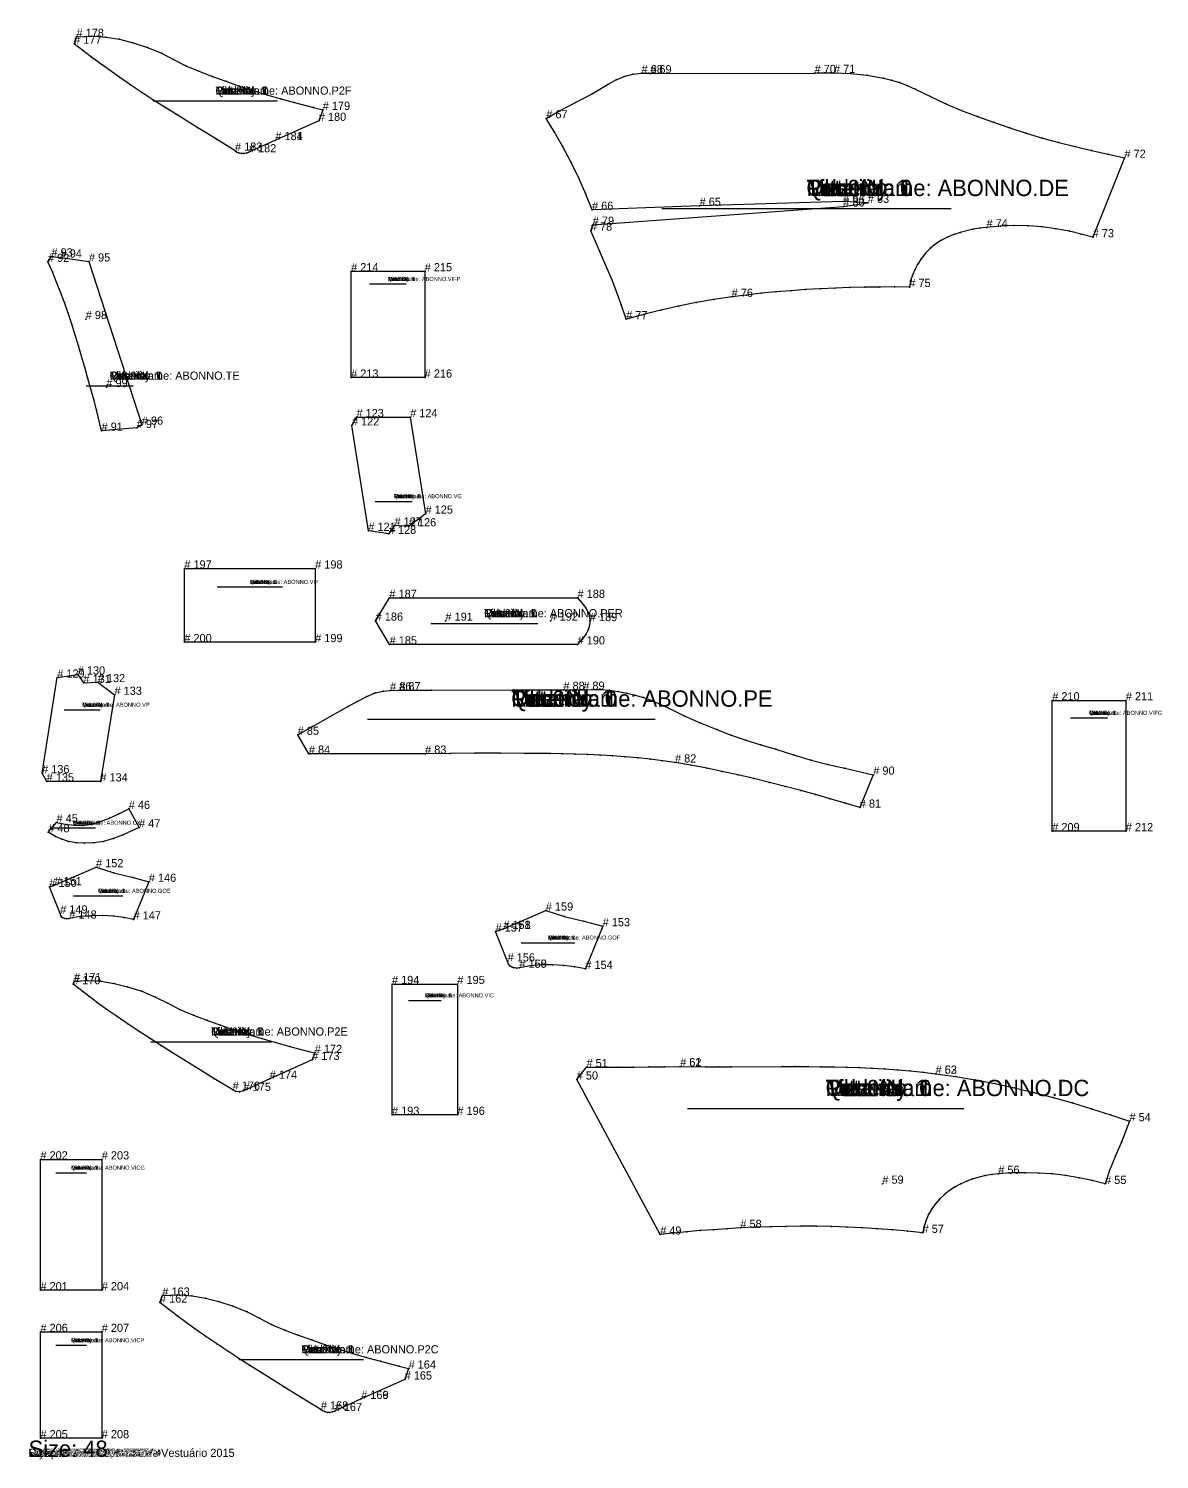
# Model space of a CAD drawing. Header units: metres. Extents: x 0 to 2843, y -3 to 1747.
# Drawn here: x 0 to 1383, y -3 to 1747 of the extents above; entities that cross this region are included whole.
import ezdxf

# ---------------------------------------------------------------- set-up
doc = ezdxf.new("R2010")
doc.units = ezdxf.units.M

# ---------------------------------------------------------------- blocks, each defined once
blk = doc.blocks.new('1')
at = {"layer": '1'}
blk.add_text('Size: 48', height=10, dxfattribs=at).set_placement((0, 0))
blk = doc.blocks.new('2')
at = {"layer": '1'}
blk.add_text('Size: 48', height=20, dxfattribs=at).set_placement((0, 0))
blk = doc.blocks.new('3')
at = {"layer": '1'}
blk.add_text('Size: 48', height=20, dxfattribs=at).set_placement((0, 0))
blk = doc.blocks.new('4')
at = {"layer": '1'}
blk.add_lwpolyline([(34.2, 776), (47.3, 773.5), (56.9, 772.4), (66.4, 772.3), (76.8, 773.8), (86.9, 776.5), (98.8, 781.1), (110.5, 786.5), (122.5, 792.4), (135.1, 769.8), (115.5, 760.7), (103.7, 756.2), (91.5, 752.7), (79.9, 750.9), (68.2, 750.5), (58.4, 751.1), (48.7, 752.8), (40.6, 755.4), (32.9, 758.8), (24.1, 763.9)], close=True, dxfattribs=at)
at = {"layer": '2'}
for p in [(122.5, 792.4), (34.2, 776), (24.1, 763.9), (135.1, 769.8)]:
    blk.add_point(p, dxfattribs=at)
at = {"layer": '3'}
for p in [(47.3, 773.5), (56.9, 772.4), (66.4, 772.3), (76.8, 773.8), (86.9, 776.5), (98.8, 781.1), (110.5, 786.5), (32.9, 758.8), (40.6, 755.4), (48.7, 752.8), (91.5, 752.7), (103.7, 756.2), (115.5, 760.7), (58.4, 751.1), (68.2, 750.5), (79.9, 750.9)]:
    blk.add_point(p, dxfattribs=at)
at = {"layer": '7'}
blk.add_line((26.2, 769.3), (81.7, 769.3), dxfattribs=at)
at = {"layer": '84'}
blk.add_lwpolyline([(34.2, 776), (47.3, 773.5), (56.9, 772.4), (66.4, 772.3), (76.8, 773.8), (86.9, 776.5), (98.8, 781.1), (110.5, 786.5), (122.5, 792.4), (135.1, 769.8), (115.5, 760.7), (103.7, 756.2), (91.5, 752.7), (79.9, 750.9), (68.2, 750.5), (58.4, 751.1), (48.7, 752.8), (40.6, 755.4), (32.9, 758.8), (24.1, 763.9)], close=True, dxfattribs=at)
at = {"layer": '1'}
for s, height, p in [('Tilt: 0', 5, (54, 773.1)), ('Quantity: 1', 5, (54, 773.1)), ('Piece Name: ABONNO.CX', 5, (54, 773.1)), ('Rotation: 0', 5, (54, 773.1)), ('Fold: N', 5, (54, 773.1)), ('Material: 1', 5, (54, 773.1)), ('Size: 48', 10, (0, 0))]:
    blk.add_text(s, height=height, dxfattribs=at).set_placement(p)
at = {"layer": '2'}
for s, p in [('# 46', (122.5, 792.4)), ('# 48', (24.1, 763.9)), ('# 45', (34.2, 776)), ('# 47', (135.1, 769.8))]:
    blk.add_text(s, height=10, dxfattribs=at).set_placement(p)
blk = doc.blocks.new('5')
at = {"layer": '1'}
blk.add_lwpolyline([(772.5, 271.9), (670.5, 461.5), (682.4, 476.6), (701.5, 476.6), (720.6, 476.6), (739.7, 476.7), (758.8, 476.9), (777.9, 477.2), (797, 477.6), (828.2, 477.2), (843.9, 477.1), (859.5, 477), (922.1, 477.3), (937.7, 477.3), (953.4, 477.3), (969, 477.2), (984.6, 476.9), (1000.3, 476.6), (1015.9, 476.1), (1031.5, 475.4), (1047.1, 474.5), (1062.7, 473.4), (1078.3, 472), (1093.9, 470.5), (1109.4, 468.6), (1133.6, 465.3), (1157.7, 461.3), (1181.7, 456.7), (1205.6, 451.5), (1229.4, 445.8), (1253.1, 439.6), (1276.7, 432.9), (1300.1, 425.8), (1323.4, 418.4), (1346.6, 410.5), (1337.1, 386.3), (1329.6, 368.3), (1322.3, 350.1), (1316.8, 333.8), (1300.9, 338), (1284.7, 341.4), (1268.5, 344.1), (1252.1, 346), (1235.6, 347.2), (1219.1, 347.6), (1202.6, 347.3), (1186.1, 346.2), (1178.1, 345.3), (1170.3, 344), (1155, 340), (1147.6, 337.3), (1140.3, 334.1), (1133.3, 330.4), (1126.6, 326), (1120.3, 321.1), (1114.5, 315.7), (1109.3, 309.7), (1104.7, 303.3), (1100.9, 296.6), (1097.8, 289.5), (1095.3, 282), (1093.5, 274), (1075, 276), (1056.5, 277.6), (1037.9, 279.1), (1019.4, 280.2), (1000.8, 281), (982.2, 281.6), (963.6, 282), (945, 282), (926.4, 281.9), (907.8, 281.5), (889.2, 280.8), (870.6, 280), (854.2, 279), (837.9, 277.9), (821.5, 276.7), (805.1, 275.2), (788.8, 273.6)], close=True, dxfattribs=at)
at = {"layer": '13'}
for p in [(1044.3, 444.1), (1044.3, 334.1)]:
    blk.add_point(p, dxfattribs=at)
at = {"layer": '2'}
for p in [(682.4, 476.6), (797, 477.6), (670.5, 461.5), (1109.4, 468.6), (1346.6, 410.5), (1186.1, 346.2), (1316.8, 333.8), (870.6, 280), (772.5, 271.9), (1093.5, 274)]:
    blk.add_point(p, dxfattribs=at)
at = {"layer": '3'}
for p in [(701.5, 476.6), (720.6, 476.6), (739.7, 476.7), (758.8, 476.9), (777.9, 477.2), (828.2, 477.2), (843.9, 477.1), (859.5, 477), (922.1, 477.3), (937.7, 477.3), (953.4, 477.3), (969, 477.2), (984.6, 476.9), (1000.3, 476.6), (1015.9, 476.1), (1031.5, 475.4), (1047.1, 474.5), (1062.7, 473.4), (1078.3, 472), (1093.9, 470.5), (1133.6, 465.3), (1157.7, 461.3), (1181.7, 456.7), (1205.6, 451.5), (1229.4, 445.8), (1253.1, 439.6), (1276.7, 432.9), (1300.1, 425.8), (1323.4, 418.4), (1337.1, 386.3), (1329.6, 368.3), (1322.3, 350.1), (1140.3, 334.1), (1147.6, 337.3), (1155, 340), (1170.3, 344), (1178.1, 345.3), (1202.6, 347.3), (1219.1, 347.6), (1235.6, 347.2), (1252.1, 346), (1268.5, 344.1), (1284.7, 341.4), (1300.9, 338), (1114.5, 315.7), (1120.3, 321.1), (1126.6, 326), (1133.3, 330.4), (1104.7, 303.3), (1109.3, 309.7), (889.2, 280.8), (907.8, 281.5), (926.4, 281.9), (945, 282), (963.6, 282), (982.2, 281.6), (1000.8, 281), (1019.4, 280.2), (1095.3, 282), (1097.8, 289.5), (1100.9, 296.6), (788.8, 273.6), (805.1, 275.2), (821.5, 276.7), (837.9, 277.9), (854.2, 279), (1037.9, 279.1), (1056.5, 277.6), (1075, 276)]:
    blk.add_point(p, dxfattribs=at)
at = {"layer": '4'}
for p in [(797, 477.6, 7.5), (1109.4, 468.6, 7.5)]:
    blk.add_point(p, dxfattribs=at)
at = {"layer": '7'}
blk.add_line((805.9, 426.2), (1143.9, 426.2), dxfattribs=at)
at = {"layer": '84'}
blk.add_lwpolyline([(772.5, 271.9), (670.5, 461.5), (682.4, 476.6), (701.5, 476.6), (720.6, 476.6), (739.7, 476.7), (758.8, 476.9), (777.9, 477.2), (797, 477.6), (828.2, 477.2), (843.9, 477.1), (859.5, 477), (922.1, 477.3), (937.7, 477.3), (953.4, 477.3), (969, 477.2), (984.6, 476.9), (1000.3, 476.6), (1015.9, 476.1), (1031.5, 475.4), (1047.1, 474.5), (1062.7, 473.4), (1078.3, 472), (1093.9, 470.5), (1109.4, 468.6), (1133.6, 465.3), (1157.7, 461.3), (1181.7, 456.7), (1205.6, 451.5), (1229.4, 445.8), (1253.1, 439.6), (1276.7, 432.9), (1300.1, 425.8), (1323.4, 418.4), (1346.6, 410.5), (1337.1, 386.3), (1329.6, 368.3), (1322.3, 350.1), (1316.8, 333.8), (1300.9, 338), (1284.7, 341.4), (1268.5, 344.1), (1252.1, 346), (1235.6, 347.2), (1219.1, 347.6), (1202.6, 347.3), (1186.1, 346.2), (1178.1, 345.3), (1170.3, 344), (1155, 340), (1147.6, 337.3), (1140.3, 334.1), (1133.3, 330.4), (1126.6, 326), (1120.3, 321.1), (1114.5, 315.7), (1109.3, 309.7), (1104.7, 303.3), (1100.9, 296.6), (1097.8, 289.5), (1095.3, 282), (1093.5, 274), (1075, 276), (1056.5, 277.6), (1037.9, 279.1), (1019.4, 280.2), (1000.8, 281), (982.2, 281.6), (963.6, 282), (945, 282), (926.4, 281.9), (907.8, 281.5), (889.2, 280.8), (870.6, 280), (854.2, 279), (837.9, 277.9), (821.5, 276.7), (805.1, 275.2), (788.8, 273.6)], close=True, dxfattribs=at)
at = {"layer": '1'}
for s, height, p in [('# 61', 10, (797, 477.6)), ('# 62', 10, (1109.4, 468.6)), ('Tilt: 0', 20, (974.9, 441.2)), ('Quantity: 1', 20, (974.9, 441.2)), ('Piece Name: ABONNO.DC', 20, (974.9, 441.2)), ('Rotation: 0', 20, (974.9, 441.2)), ('Fold: N', 20, (974.9, 441.2)), ('Material: 1', 20, (974.9, 441.2)), ('Size: 48', 5, (0, 0))]:
    blk.add_text(s, height=height, dxfattribs=at).set_placement(p)
at = {"layer": '13'}
for s, p in [('# 60', (1044.3, 444.1)), ('# 59', (1044.3, 334.1))]:
    blk.add_text(s, height=10, dxfattribs=at).set_placement(p)
at = {"layer": '2'}
for s, p in [('# 51', (682.4, 476.6)), ('# 52', (797, 477.6)), ('# 53', (1109.4, 468.6)), ('# 50', (670.5, 461.5)), ('# 54', (1346.6, 410.5)), ('# 56', (1186.1, 346.2)), ('# 55', (1316.8, 333.8)), ('# 49', (772.5, 271.9)), ('# 58', (870.6, 280)), ('# 57', (1093.5, 274))]:
    blk.add_text(s, height=10, dxfattribs=at).set_placement(p)
blk = doc.blocks.new('6')
at = {"layer": '1'}
blk.add_lwpolyline([(1026.5, 1533.6), (996.5, 1535.2), (820.8, 1530), (689.2, 1525.1), (681.6, 1544.2), (673.3, 1563), (663.6, 1583.1), (653.1, 1602.9), (643.4, 1620.1), (633.2, 1636.9), (648.6, 1645.6), (668.8, 1656.2), (689.2, 1667), (708.9, 1678.9), (718.5, 1684.1), (728.6, 1688.3), (738.9, 1690.9), (749.7, 1692.1), (751.7, 1692.2), (755.6, 1692.2), (758.8, 1692.1), (760.4, 1692), (961.4, 1692.4), (965.4, 1692.5), (973.4, 1692.6), (981.3, 1692.6), (985.2, 1692.6), (1005.5, 1692), (1025.7, 1689.9), (1045.6, 1686.3), (1055.5, 1683.8), (1065.1, 1680.8), (1074.8, 1677), (1084.3, 1672.7), (1103.1, 1663.5), (1122, 1654.6), (1141.2, 1646.4), (1160.7, 1639.2), (1180.4, 1632.4), (1200.2, 1625.5), (1220.2, 1618.9), (1240.1, 1612.8), (1260.1, 1607.3), (1280.1, 1602.4), (1300.2, 1597.7), (1320.3, 1593.1), (1340.4, 1588.7), (1301.6, 1491.5), (1287.5, 1495.5), (1273.2, 1498.9), (1256.5, 1501.9), (1239.7, 1504.1), (1222.7, 1505.4), (1205.7, 1505.8), (1188.7, 1505.2), (1171.7, 1503.6), (1163.5, 1502.8), (1155.4, 1501.5), (1139.6, 1497.5), (1131.7, 1494.9), (1124, 1491.7), (1116.6, 1487.9), (1109.7, 1483.4), (1103.1, 1478), (1097.1, 1472), (1091.9, 1465.3), (1087.3, 1458.2), (1083.9, 1451.8), (1081.2, 1445.1), (1078.9, 1438.1), (1077.3, 1430.7), (1059.1, 1430.8), (1041, 1430.7), (1022.8, 1430.4), (1004.7, 1429.9), (986.5, 1429.3), (968.4, 1428.5), (950.3, 1427.5), (932.2, 1426.2), (914.1, 1424.7), (896.1, 1423), (878, 1420.9), (860, 1418.7), (838.2, 1415.4), (816.5, 1411.6), (795, 1407.3), (773.5, 1402.5), (752.1, 1397.1), (730.9, 1391.3), (724.8, 1409.3), (718.3, 1427.1), (713.6, 1439.2), (708.6, 1451.2), (698.3, 1475), (687.7, 1499.6), (690.1, 1506.8), (996.6, 1529.1)], close=True, dxfattribs=at)
at = {"layer": '2'}
for p in [(749.7, 1692.1), (760.4, 1692), (961.4, 1692.4), (985.2, 1692.6), (633.2, 1636.9), (1340.4, 1588.7), (689.2, 1525.1), (820.8, 1530), (996.5, 1535.2), (996.6, 1529.1), (1026.5, 1533.6), (690.1, 1506.8), (687.7, 1499.6), (1171.7, 1503.6), (1301.6, 1491.5), (860, 1418.7), (1077.3, 1430.7), (730.9, 1391.3)]:
    blk.add_point(p, dxfattribs=at)
at = {"layer": '3'}
for p in [(718.5, 1684.1), (728.6, 1688.3), (738.9, 1690.9), (751.7, 1692.2), (755.6, 1692.2), (758.8, 1692.1), (965.4, 1692.5), (973.4, 1692.6), (981.3, 1692.6), (1005.5, 1692), (1025.7, 1689.9), (1045.6, 1686.3), (1055.5, 1683.8), (1065.1, 1680.8), (689.2, 1667), (708.9, 1678.9), (1074.8, 1677), (1084.3, 1672.7), (1103.1, 1663.5), (648.6, 1645.6), (668.8, 1656.2), (1122, 1654.6), (1141.2, 1646.4), (1160.7, 1639.2), (1180.4, 1632.4), (643.4, 1620.1), (1200.2, 1625.5), (1220.2, 1618.9), (1240.1, 1612.8), (653.1, 1602.9), (1260.1, 1607.3), (1280.1, 1602.4), (1300.2, 1597.7), (1320.3, 1593.1), (663.6, 1583.1), (673.3, 1563), (681.6, 1544.2), (1188.7, 1505.2), (1205.7, 1505.8), (1222.7, 1505.4), (1116.6, 1487.9), (1124, 1491.7), (1131.7, 1494.9), (1139.6, 1497.5), (1155.4, 1501.5), (1163.5, 1502.8), (1239.7, 1504.1), (1256.5, 1501.9), (1273.2, 1498.9), (1287.5, 1495.5), (698.3, 1475), (1097.1, 1472), (1103.1, 1478), (1109.7, 1483.4), (1087.3, 1458.2), (1091.9, 1465.3), (708.6, 1451.2), (713.6, 1439.2), (1078.9, 1438.1), (1081.2, 1445.1), (1083.9, 1451.8), (718.3, 1427.1), (878, 1420.9), (896.1, 1423), (914.1, 1424.7), (932.2, 1426.2), (950.3, 1427.5), (968.4, 1428.5), (986.5, 1429.3), (1004.7, 1429.9), (1022.8, 1430.4), (1041, 1430.7), (1059.1, 1430.8), (724.8, 1409.3), (773.5, 1402.5), (795, 1407.3), (816.5, 1411.6), (838.2, 1415.4), (752.1, 1397.1)]:
    blk.add_point(p, dxfattribs=at)
at = {"layer": '7'}
blk.add_line((774.6, 1526.9), (1128.3, 1526.9), dxfattribs=at)
at = {"layer": '84'}
blk.add_lwpolyline([(1026.5, 1533.6), (996.5, 1535.2), (820.8, 1530), (689.2, 1525.1), (681.6, 1544.2), (673.3, 1563), (663.6, 1583.1), (653.1, 1602.9), (643.4, 1620.1), (633.2, 1636.9), (648.6, 1645.6), (668.8, 1656.2), (689.2, 1667), (708.9, 1678.9), (718.5, 1684.1), (728.6, 1688.3), (738.9, 1690.9), (749.7, 1692.1), (751.7, 1692.2), (755.6, 1692.2), (758.8, 1692.1), (760.4, 1692), (961.4, 1692.4), (965.4, 1692.5), (973.4, 1692.6), (981.3, 1692.6), (985.2, 1692.6), (1005.5, 1692), (1025.7, 1689.9), (1045.6, 1686.3), (1055.5, 1683.8), (1065.1, 1680.8), (1074.8, 1677), (1084.3, 1672.7), (1103.1, 1663.5), (1122, 1654.6), (1141.2, 1646.4), (1160.7, 1639.2), (1180.4, 1632.4), (1200.2, 1625.5), (1220.2, 1618.9), (1240.1, 1612.8), (1260.1, 1607.3), (1280.1, 1602.4), (1300.2, 1597.7), (1320.3, 1593.1), (1340.4, 1588.7), (1301.6, 1491.5), (1287.5, 1495.5), (1273.2, 1498.9), (1256.5, 1501.9), (1239.7, 1504.1), (1222.7, 1505.4), (1205.7, 1505.8), (1188.7, 1505.2), (1171.7, 1503.6), (1163.5, 1502.8), (1155.4, 1501.5), (1139.6, 1497.5), (1131.7, 1494.9), (1124, 1491.7), (1116.6, 1487.9), (1109.7, 1483.4), (1103.1, 1478), (1097.1, 1472), (1091.9, 1465.3), (1087.3, 1458.2), (1083.9, 1451.8), (1081.2, 1445.1), (1078.9, 1438.1), (1077.3, 1430.7), (1059.1, 1430.8), (1041, 1430.7), (1022.8, 1430.4), (1004.7, 1429.9), (986.5, 1429.3), (968.4, 1428.5), (950.3, 1427.5), (932.2, 1426.2), (914.1, 1424.7), (896.1, 1423), (878, 1420.9), (860, 1418.7), (838.2, 1415.4), (816.5, 1411.6), (795, 1407.3), (773.5, 1402.5), (752.1, 1397.1), (730.9, 1391.3), (724.8, 1409.3), (718.3, 1427.1), (713.6, 1439.2), (708.6, 1451.2), (698.3, 1475), (687.7, 1499.6), (690.1, 1506.8), (996.6, 1529.1)], close=True, dxfattribs=at)
at = {"layer": '1'}
for s, p in [('Tilt: 0', (951.4, 1541.9)), ('Quantity: 1', (951.4, 1541.9)), ('Piece Name: ABONNO.DE', (951.4, 1541.9)), ('Rotation: 0', (951.4, 1541.9)), ('Fold: N', (951.4, 1541.9)), ('Material: 1', (951.4, 1541.9)), ('Size: 48', (0, 0))]:
    blk.add_text(s, height=20, dxfattribs=at).set_placement(p)
at = {"layer": '2'}
for s, p in [('# 68', (749.7, 1692.1)), ('# 69', (760.4, 1692)), ('# 70', (961.4, 1692.4)), ('# 71', (985.2, 1692.6)), ('# 67', (633.2, 1636.9)), ('# 72', (1340.4, 1588.7)), ('# 65', (820.8, 1530)), ('# 64', (996.5, 1535.2)), ('# 63', (1026.5, 1533.6)), ('# 66', (689.2, 1525.1)), ('# 80', (996.6, 1529.1)), ('# 78', (687.7, 1499.6)), ('# 79', (690.1, 1506.8)), ('# 74', (1171.7, 1503.6)), ('# 73', (1301.6, 1491.5)), ('# 75', (1077.3, 1430.7)), ('# 76', (860, 1418.7)), ('# 77', (730.9, 1391.3))]:
    blk.add_text(s, height=10, dxfattribs=at).set_placement(p)
blk = doc.blocks.new('7')
at = {"layer": '1'}
blk.add_lwpolyline([(1016.7, 794), (998.7, 799.5), (980.6, 804.8), (962.5, 809.9), (944.4, 814.9), (925.3, 819.9), (906.1, 824.8), (886.9, 829.5), (867.7, 834), (848.5, 838.3), (829.4, 842.3), (810.1, 845.9), (790.7, 849.2), (775.5, 851.3), (760.3, 853.2), (745, 854.8), (729.7, 856.2), (714.4, 857.4), (699.1, 858.3), (683.8, 859), (668.5, 859.5), (653.2, 859.9), (637.9, 860.2), (607.2, 860.4), (576.7, 860.5), (546.1, 860.5), (515.5, 860.3), (485, 860), (342.8, 860), (329.2, 883.1), (347.4, 893.3), (390.3, 917.6), (401.9, 924), (413.8, 930.1), (424, 934.5), (434, 936.6), (442.2, 937.2), (453.4, 937.6), (493, 937.7), (592.8, 938.2), (654.2, 938.1), (678.5, 938.2), (689.3, 938.5), (700, 938.3), (710.7, 937.5), (721.3, 936.1), (731.7, 934.1), (742, 931.6), (752.2, 928.6), (762.2, 925), (782.1, 916), (801.7, 906.3), (821.5, 897.6), (841.7, 889.5), (859.3, 882.7), (877.1, 876.4), (895.5, 870.8), (914, 865.4), (935.7, 858.6), (957.4, 852), (977.9, 846.8), (998.5, 842.1), (1033.2, 834.3)], close=True, dxfattribs=at)
at = {"layer": '2'}
for p in [(442.2, 937.2), (453.4, 937.6), (654.2, 938.1), (678.5, 938.2), (329.2, 883.1), (342.8, 860), (485, 860), (790.7, 849.2), (1033.2, 834.3), (1016.7, 794)]:
    blk.add_point(p, dxfattribs=at)
at = {"layer": '3'}
for p in [(413.8, 930.1), (424, 934.5), (434, 936.6), (493, 937.7), (592.8, 938.2), (689.3, 938.5), (700, 938.3), (710.7, 937.5), (721.3, 936.1), (731.7, 934.1), (742, 931.6), (752.2, 928.6), (390.3, 917.6), (401.9, 924), (762.2, 925), (782.1, 916), (347.4, 893.3), (801.7, 906.3), (821.5, 897.6), (841.7, 889.5), (859.3, 882.7), (877.1, 876.4), (515.5, 860.3), (546.1, 860.5), (576.7, 860.5), (607.2, 860.4), (637.9, 860.2), (653.2, 859.9), (668.5, 859.5), (683.8, 859), (699.1, 858.3), (714.4, 857.4), (895.5, 870.8), (914, 865.4), (935.7, 858.6), (729.7, 856.2), (745, 854.8), (760.3, 853.2), (775.5, 851.3), (810.1, 845.9), (829.4, 842.3), (957.4, 852), (977.9, 846.8), (998.5, 842.1), (848.5, 838.3), (867.7, 834), (886.9, 829.5), (906.1, 824.8), (925.3, 819.9), (944.4, 814.9), (962.5, 809.9), (980.6, 804.8), (998.7, 799.5)]:
    blk.add_point(p, dxfattribs=at)
at = {"layer": '7'}
blk.add_line((414.4, 902.4), (766.4, 902.4), dxfattribs=at)
at = {"layer": '84'}
blk.add_lwpolyline([(1016.7, 794), (998.7, 799.5), (980.6, 804.8), (962.5, 809.9), (944.4, 814.9), (925.3, 819.9), (906.1, 824.8), (886.9, 829.5), (867.7, 834), (848.5, 838.3), (829.4, 842.3), (810.1, 845.9), (790.7, 849.2), (775.5, 851.3), (760.3, 853.2), (745, 854.8), (729.7, 856.2), (714.4, 857.4), (699.1, 858.3), (683.8, 859), (668.5, 859.5), (653.2, 859.9), (637.9, 860.2), (607.2, 860.4), (576.7, 860.5), (546.1, 860.5), (515.5, 860.3), (485, 860), (342.8, 860), (329.2, 883.1), (347.4, 893.3), (390.3, 917.6), (401.9, 924), (413.8, 930.1), (424, 934.5), (434, 936.6), (442.2, 937.2), (453.4, 937.6), (493, 937.7), (592.8, 938.2), (654.2, 938.1), (678.5, 938.2), (689.3, 938.5), (700, 938.3), (710.7, 937.5), (721.3, 936.1), (731.7, 934.1), (742, 931.6), (752.2, 928.6), (762.2, 925), (782.1, 916), (801.7, 906.3), (821.5, 897.6), (841.7, 889.5), (859.3, 882.7), (877.1, 876.4), (895.5, 870.8), (914, 865.4), (935.7, 858.6), (957.4, 852), (977.9, 846.8), (998.5, 842.1), (1033.2, 834.3)], close=True, dxfattribs=at)
at = {"layer": '1'}
for s, p in [('Tilt: 0', (590.4, 917.4)), ('Quantity: 1', (590.4, 917.4)), ('Piece Name: ABONNO.PE', (590.4, 917.4)), ('Rotation: 0', (590.4, 917.4)), ('Fold: N', (590.4, 917.4)), ('Material: 1', (590.4, 917.4)), ('Size: 48', (0, 0))]:
    blk.add_text(s, height=20, dxfattribs=at).set_placement(p)
at = {"layer": '2'}
for s, p in [('# 86', (442.2, 937.2)), ('# 87', (453.4, 937.6)), ('# 88', (654.2, 938.1)), ('# 89', (678.5, 938.2)), ('# 85', (329.2, 883.1)), ('# 84', (342.8, 860)), ('# 83', (485, 860)), ('# 82', (790.7, 849.2)), ('# 90', (1033.2, 834.3)), ('# 81', (1016.7, 794))]:
    blk.add_text(s, height=10, dxfattribs=at).set_placement(p)
blk = doc.blocks.new('8')
at = {"layer": '1'}
blk.add_lwpolyline([(89.2, 1254.9), (83, 1280.3), (79.7, 1293), (76.3, 1305.6), (72.6, 1319), (68.8, 1332.3), (60.9, 1358.9), (52.7, 1385.4), (48.3, 1398.6), (43.8, 1411.7), (39.1, 1424.2), (34.2, 1436.7), (29.1, 1449.1), (23.7, 1461.4), (27.9, 1468.1), (39.1, 1466.6), (73.8, 1461.9), (138.5, 1262.3), (132.3, 1258.3)], close=True, dxfattribs=at)
at = {"layer": '13'}
for p in [(69.9, 1391.5), (95.1, 1308.3)]:
    blk.add_point(p, dxfattribs=at)
at = {"layer": '2'}
for p in [(23.7, 1461.4), (27.9, 1468.1), (39.1, 1466.6), (73.8, 1461.9), (138.5, 1262.3), (89.2, 1254.9), (132.3, 1258.3)]:
    blk.add_point(p, dxfattribs=at)
at = {"layer": '3'}
for p in [(29.1, 1449.1), (34.2, 1436.7), (39.1, 1424.2), (43.8, 1411.7), (48.3, 1398.6), (52.7, 1385.4), (60.9, 1358.9), (68.8, 1332.3), (72.6, 1319), (76.3, 1305.6), (79.7, 1293), (83, 1280.3)]:
    blk.add_point(p, dxfattribs=at)
at = {"layer": '7'}
blk.add_line((70.4, 1309.8), (127.8, 1309.8), dxfattribs=at)
at = {"layer": '84'}
blk.add_lwpolyline([(89.2, 1254.9), (83, 1280.3), (79.7, 1293), (76.3, 1305.6), (72.6, 1319), (68.8, 1332.3), (60.9, 1358.9), (52.7, 1385.4), (48.3, 1398.6), (43.8, 1411.7), (39.1, 1424.2), (34.2, 1436.7), (29.1, 1449.1), (23.7, 1461.4), (27.9, 1468.1), (39.1, 1466.6), (73.8, 1461.9), (138.5, 1262.3), (132.3, 1258.3)], close=True, dxfattribs=at)
at = {"layer": '1'}
for s, height, p in [('Tilt: 0', 10, (99.1, 1317.3)), ('Quantity: 1', 10, (99.1, 1317.3)), ('Piece Name: ABONNO.TE', 10, (99.1, 1317.3)), ('Rotation: 0', 10, (99.1, 1317.3)), ('Fold: N', 10, (99.1, 1317.3)), ('Material: 1', 10, (99.1, 1317.3)), ('Size: 48', 20, (0, 0))]:
    blk.add_text(s, height=height, dxfattribs=at).set_placement(p)
at = {"layer": '13'}
for s, p in [('# 98', (69.9, 1391.5)), ('# 99', (95.1, 1308.3))]:
    blk.add_text(s, height=10, dxfattribs=at).set_placement(p)
at = {"layer": '2'}
for s, p in [('# 92', (23.7, 1461.4)), ('# 93', (27.9, 1468.1)), ('# 94', (39.1, 1466.6)), ('# 95', (73.8, 1461.9)), ('# 91', (89.2, 1254.9)), ('# 97', (132.3, 1258.3)), ('# 96', (138.5, 1262.3))]:
    blk.add_text(s, height=10, dxfattribs=at).set_placement(p)
blk = doc.blocks.new('9')
at = {"layer": '1'}
blk.add_text('Size: 48', height=10, dxfattribs=at).set_placement((0, 0))
blk = doc.blocks.new('10')
at = {"layer": '1'}
blk.add_lwpolyline([(415.6, 1132.5), (395.5, 1261.4), (401.1, 1271.5), (466.7, 1271.5), (485.6, 1153.5), (465.1, 1138), (447.6, 1139), (440.6, 1128.8)], close=True, dxfattribs=at)
at = {"layer": '2'}
for p in [(395.5, 1261.4), (401.1, 1271.5), (466.7, 1271.5), (447.6, 1139), (465.1, 1138), (485.6, 1153.5), (415.6, 1132.5), (440.6, 1128.8)]:
    blk.add_point(p, dxfattribs=at)
at = {"layer": '7'}
blk.add_line((424.1, 1168.6), (469.1, 1168.6), dxfattribs=at)
at = {"layer": '84'}
blk.add_lwpolyline([(415.6, 1132.5), (395.5, 1261.4), (401.1, 1271.5), (466.7, 1271.5), (485.6, 1153.5), (465.1, 1138), (447.6, 1139), (440.6, 1128.8)], close=True, dxfattribs=at)
at = {"layer": '1'}
for s, height, p in [('Tilt: 0', 5, (446.6, 1172.4)), ('Quantity: 1', 5, (446.6, 1172.4)), ('Piece Name: ABONNO.VG', 5, (446.6, 1172.4)), ('Rotation: 0', 5, (446.6, 1172.4)), ('Fold: N', 5, (446.6, 1172.4)), ('Material: 1', 5, (446.6, 1172.4)), ('Size: 48', 20, (0, 0))]:
    blk.add_text(s, height=height, dxfattribs=at).set_placement(p)
at = {"layer": '2'}
for s, p in [('# 123', (401.1, 1271.5)), ('# 124', (466.7, 1271.5)), ('# 122', (395.5, 1261.4)), ('# 125', (485.6, 1153.5)), ('# 121', (415.6, 1132.5)), ('# 128', (440.6, 1128.8)), ('# 127', (447.6, 1139)), ('# 126', (465.1, 1138))]:
    blk.add_text(s, height=10, dxfattribs=at).set_placement(p)
blk = doc.blocks.new('11')
at = {"layer": '1'}
blk.add_lwpolyline([(35.1, 953), (60.1, 956.8), (67.1, 946.6), (84.6, 947.5), (105.1, 932), (87.8, 826), (22.1, 826.1), (16.5, 836.1)], close=True, dxfattribs=at)
at = {"layer": '2'}
for p in [(35.1, 953), (60.1, 956.8), (67.1, 946.6), (84.6, 947.5), (105.1, 932), (16.5, 836.1), (22.1, 826.1), (87.8, 826)]:
    blk.add_point(p, dxfattribs=at)
at = {"layer": '7'}
blk.add_line((43.3, 913.5), (87.6, 913.5), dxfattribs=at)
at = {"layer": '84'}
blk.add_lwpolyline([(35.1, 953), (60.1, 956.8), (67.1, 946.6), (84.6, 947.5), (105.1, 932), (87.8, 826), (22.1, 826.1), (16.5, 836.1)], close=True, dxfattribs=at)
at = {"layer": '1'}
for s, p in [('Tilt: 0', (65.5, 917.3)), ('Quantity: 1', (65.5, 917.3)), ('Piece Name: ABONNO.VP', (65.5, 917.3)), ('Rotation: 0', (65.5, 917.3)), ('Fold: N', (65.5, 917.3)), ('Material: 1', (65.5, 917.3)), ('Size: 48', (0, 0))]:
    blk.add_text(s, height=5, dxfattribs=at).set_placement(p)
at = {"layer": '2'}
for s, p in [('# 129', (35.1, 953)), ('# 130', (60.1, 956.8)), ('# 131', (67.1, 946.6)), ('# 132', (84.6, 947.5)), ('# 133', (105.1, 932)), ('# 136', (16.5, 836.1)), ('# 135', (22.1, 826.1)), ('# 134', (87.8, 826))]:
    blk.add_text(s, height=10, dxfattribs=at).set_placement(p)
blk = doc.blocks.new('12')
at = {"layer": '1'}
blk.add_text('Size: 48', height=5, dxfattribs=at).set_placement((0, 0))
blk = doc.blocks.new('13')
at = {"layer": '1'}
blk.add_lwpolyline([(147.1, 703.3), (128.4, 657.3), (116.3, 659.6), (104.2, 661.1), (90.4, 662), (76.6, 661.9), (63.1, 660.7), (49.7, 658.4), (46.9, 658.1), (44.3, 658.5), (41.2, 659.8), (39.5, 661.8), (38.6, 664.5), (25.4, 697), (31.6, 699.2), (82.5, 721.1), (104.3, 714.4), (127.7, 708.6)], close=True, dxfattribs=at)
at = {"layer": '2'}
for p in [(82.5, 721.1), (147.1, 703.3), (25.4, 697), (31.6, 699.2), (38.6, 664.5), (49.7, 658.4), (128.4, 657.3)]:
    blk.add_point(p, dxfattribs=at)
at = {"layer": '3'}
for p in [(104.3, 714.4), (127.7, 708.6), (39.5, 661.8), (41.2, 659.8), (44.3, 658.5), (46.9, 658.1), (63.1, 660.7), (76.6, 661.9), (90.4, 662), (104.2, 661.1), (116.3, 659.6)]:
    blk.add_point(p, dxfattribs=at)
at = {"layer": '7'}
blk.add_line((54.6, 686), (115.4, 686), dxfattribs=at)
at = {"layer": '84'}
blk.add_lwpolyline([(147.1, 703.3), (128.4, 657.3), (116.3, 659.6), (104.2, 661.1), (90.4, 662), (76.6, 661.9), (63.1, 660.7), (49.7, 658.4), (46.9, 658.1), (44.3, 658.5), (41.2, 659.8), (39.5, 661.8), (38.6, 664.5), (25.4, 697), (31.6, 699.2), (82.5, 721.1), (104.3, 714.4), (127.7, 708.6)], close=True, dxfattribs=at)
at = {"layer": '1'}
for s, p in [('Tilt: 0', (85, 689.8)), ('Quantity: 1', (85, 689.8)), ('Piece Name: ABONNO.GOE', (85, 689.8)), ('Rotation: 0', (85, 689.8)), ('Fold: N', (85, 689.8)), ('Material: 1', (85, 689.8)), ('Size: 48', (0, 0))]:
    blk.add_text(s, height=5, dxfattribs=at).set_placement(p)
at = {"layer": '2'}
for s, p in [('# 152', (82.5, 721.1)), ('# 150', (25.4, 697)), ('# 151', (31.6, 699.2)), ('# 146', (147.1, 703.3)), ('# 149', (38.6, 664.5)), ('# 148', (49.7, 658.4)), ('# 147', (128.4, 657.3))]:
    blk.add_text(s, height=10, dxfattribs=at).set_placement(p)
blk = doc.blocks.new('14')
at = {"layer": '1'}
blk.add_lwpolyline([(702.2, 648.9), (681, 596.7), (667.6, 599.2), (654.2, 600.9), (640.7, 601.7), (627.1, 601.6), (613.7, 600.4), (600.3, 598.2), (597, 597.9), (593.9, 598.2), (591.3, 599), (589, 600.3), (587.1, 602.7), (585.9, 605.9), (571.2, 642.4), (580.7, 645.7), (632.6, 668.1), (655.6, 661), (679, 655.2)], close=True, dxfattribs=at)
at = {"layer": '2'}
for p in [(632.6, 668.1), (702.2, 648.9), (571.2, 642.4), (580.7, 645.7), (585.9, 605.9), (600.3, 598.2), (681, 596.7)]:
    blk.add_point(p, dxfattribs=at)
at = {"layer": '3'}
for p in [(655.6, 661), (679, 655.2), (587.1, 602.7), (589, 600.3), (591.3, 599), (593.9, 598.2), (597, 597.9), (613.7, 600.4), (627.1, 601.6), (640.7, 601.7), (654.2, 600.9), (667.6, 599.2)]:
    blk.add_point(p, dxfattribs=at)
at = {"layer": '4'}
for p in [(580.7, 645.7, 3.8), (600.3, 598.2, 3.9)]:
    blk.add_point(p, dxfattribs=at)
at = {"layer": '7'}
blk.add_line((602.6, 628.8), (668.1, 628.8), dxfattribs=at)
at = {"layer": '84'}
blk.add_lwpolyline([(702.2, 648.9), (681, 596.7), (667.6, 599.2), (654.2, 600.9), (640.7, 601.7), (627.1, 601.6), (613.7, 600.4), (600.3, 598.2), (597, 597.9), (593.9, 598.2), (591.3, 599), (589, 600.3), (587.1, 602.7), (585.9, 605.9), (571.2, 642.4), (580.7, 645.7), (632.6, 668.1), (655.6, 661), (679, 655.2)], close=True, dxfattribs=at)
at = {"layer": '1'}
for s, height, p in [('# 161', 10, (580.7, 645.7)), ('Tilt: 0', 5, (635.3, 632.6)), ('Quantity: 1', 5, (635.3, 632.6)), ('Piece Name: ABONNO.GOF', 5, (635.3, 632.6)), ('Rotation: 0', 5, (635.3, 632.6)), ('Fold: N', 5, (635.3, 632.6)), ('Material: 1', 5, (635.3, 632.6)), ('# 160', 10, (600.3, 598.2)), ('Size: 48', 5, (0, 0))]:
    blk.add_text(s, height=height, dxfattribs=at).set_placement(p)
at = {"layer": '2'}
for s, p in [('# 159', (632.6, 668.1)), ('# 157', (571.2, 642.4)), ('# 158', (580.7, 645.7)), ('# 153', (702.2, 648.9)), ('# 156', (585.9, 605.9)), ('# 155', (600.3, 598.2)), ('# 154', (681, 596.7))]:
    blk.add_text(s, height=10, dxfattribs=at).set_placement(p)
blk = doc.blocks.new('15')
at = {"layer": '1'}
blk.add_lwpolyline([(160.7, 188.7), (163.6, 197.2), (181.7, 198.1), (190.7, 197.8), (199.6, 197.1), (216.3, 194.2), (232.8, 190), (250.4, 184.3), (267.4, 177.3), (282.3, 169.6), (297.2, 162), (313.4, 155.1), (329.9, 149), (346.4, 143), (363, 137.1), (379.7, 131.7), (396.5, 126.5), (413.4, 121.6), (430.4, 116.9), (453.4, 110.8), (464.8, 108), (460, 94.6), (406.8, 70.9), (374.4, 56.1), (371.6, 55), (368.6, 54.4), (365.5, 54.5), (362.6, 55.1), (359.9, 56.3), (357.5, 58), (334.7, 71.9), (312, 85.9), (284.5, 103.1), (270.8, 111.8), (257.1, 120.5), (243.6, 129.3), (230.1, 138.3), (216.7, 147.4), (203.4, 156.7), (192.6, 164.5), (181.9, 172.5), (171.2, 180.5)], close=True, dxfattribs=at)
at = {"layer": '2'}
for p in [(163.6, 197.2), (160.7, 188.7), (464.8, 108), (460, 94.6), (406.8, 70.9), (357.5, 58), (374.4, 56.1)]:
    blk.add_point(p, dxfattribs=at)
at = {"layer": '3'}
for p in [(181.7, 198.1), (190.7, 197.8), (199.6, 197.1), (216.3, 194.2), (171.2, 180.5), (232.8, 190), (250.4, 184.3), (267.4, 177.3), (181.9, 172.5), (192.6, 164.5), (282.3, 169.6), (297.2, 162), (203.4, 156.7), (216.7, 147.4), (313.4, 155.1), (329.9, 149), (346.4, 143), (230.1, 138.3), (243.6, 129.3), (363, 137.1), (379.7, 131.7), (396.5, 126.5), (257.1, 120.5), (270.8, 111.8), (413.4, 121.6), (430.4, 116.9), (453.4, 110.8), (284.5, 103.1), (312, 85.9), (334.7, 71.9), (359.9, 56.3), (362.6, 55.1), (365.5, 54.5), (368.6, 54.4), (371.6, 55)]:
    blk.add_point(p, dxfattribs=at)
at = {"layer": '4'}
blk.add_point((406.8, 70.9, 7.5), dxfattribs=at)
at = {"layer": '7'}
blk.add_line((257.5, 119.1), (409.6, 119.1), dxfattribs=at)
at = {"layer": '84'}
blk.add_lwpolyline([(160.7, 188.7), (163.6, 197.2), (181.7, 198.1), (190.7, 197.8), (199.6, 197.1), (216.3, 194.2), (232.8, 190), (250.4, 184.3), (267.4, 177.3), (282.3, 169.6), (297.2, 162), (313.4, 155.1), (329.9, 149), (346.4, 143), (363, 137.1), (379.7, 131.7), (396.5, 126.5), (413.4, 121.6), (430.4, 116.9), (453.4, 110.8), (464.8, 108), (460, 94.6), (406.8, 70.9), (374.4, 56.1), (371.6, 55), (368.6, 54.4), (365.5, 54.5), (362.6, 55.1), (359.9, 56.3), (357.5, 58), (334.7, 71.9), (312, 85.9), (284.5, 103.1), (270.8, 111.8), (257.1, 120.5), (243.6, 129.3), (230.1, 138.3), (216.7, 147.4), (203.4, 156.7), (192.6, 164.5), (181.9, 172.5), (171.2, 180.5)], close=True, dxfattribs=at)
at = {"layer": '1'}
for s, height, p in [('Tilt: 0', 10, (333.6, 126.6)), ('Quantity: 1', 10, (333.6, 126.6)), ('Piece Name: ABONNO.P2C', 10, (333.6, 126.6)), ('Rotation: 0', 10, (333.6, 126.6)), ('Fold: N', 10, (333.6, 126.6)), ('Material: 1', 10, (333.6, 126.6)), ('# 169', 10, (406.8, 70.9)), ('Size: 48', 5, (0, 0))]:
    blk.add_text(s, height=height, dxfattribs=at).set_placement(p)
at = {"layer": '2'}
for s, p in [('# 162', (160.7, 188.7)), ('# 163', (163.6, 197.2)), ('# 164', (464.8, 108)), ('# 165', (460, 94.6)), ('# 166', (406.8, 70.9)), ('# 168', (357.5, 58)), ('# 167', (374.4, 56.1))]:
    blk.add_text(s, height=10, dxfattribs=at).set_placement(p)
blk = doc.blocks.new('16')
at = {"layer": '1'}
blk.add_lwpolyline([(54.4, 578), (55.7, 581.9), (72.1, 582.7), (88.3, 581.8), (104.7, 579.1), (120.9, 575), (138.4, 569.4), (155.2, 562.4), (170.2, 554.8), (185.1, 547.2), (201.5, 540.2), (218.2, 534.1), (234.9, 528), (251.6, 522.2), (268.5, 516.7), (285.4, 511.6), (302.4, 506.7), (319.5, 502), (342.7, 495.9), (350, 494), (346.9, 485.5), (295, 462.5), (262.9, 447.7), (258, 446.3), (253.4, 446.8), (249.6, 449), (226.6, 462.9), (203.8, 477), (176.2, 494.1), (162.5, 502.8), (148.8, 511.5), (135.3, 520.3), (121.7, 529.3), (108.3, 538.4), (95, 547.7), (84.2, 555.4), (73.5, 563.3)], close=True, dxfattribs=at)
at = {"layer": '2'}
for p in [(54.4, 578), (55.7, 581.9), (350, 494), (346.9, 485.5), (295, 462.5), (249.6, 449), (262.9, 447.7)]:
    blk.add_point(p, dxfattribs=at)
at = {"layer": '3'}
for p in [(72.1, 582.7), (88.3, 581.8), (104.7, 579.1), (73.5, 563.3), (120.9, 575), (138.4, 569.4), (155.2, 562.4), (84.2, 555.4), (95, 547.7), (170.2, 554.8), (185.1, 547.2), (108.3, 538.4), (121.7, 529.3), (201.5, 540.2), (218.2, 534.1), (234.9, 528), (135.3, 520.3), (148.8, 511.5), (251.6, 522.2), (268.5, 516.7), (285.4, 511.6), (162.5, 502.8), (176.2, 494.1), (302.4, 506.7), (319.5, 502), (342.7, 495.9), (203.8, 477), (226.6, 462.9), (253.4, 446.8), (258, 446.3)]:
    blk.add_point(p, dxfattribs=at)
at = {"layer": '7'}
blk.add_line((149.3, 507.7), (297.1, 507.7), dxfattribs=at)
at = {"layer": '84'}
blk.add_lwpolyline([(54.4, 578), (55.7, 581.9), (72.1, 582.7), (88.3, 581.8), (104.7, 579.1), (120.9, 575), (138.4, 569.4), (155.2, 562.4), (170.2, 554.8), (185.1, 547.2), (201.5, 540.2), (218.2, 534.1), (234.9, 528), (251.6, 522.2), (268.5, 516.7), (285.4, 511.6), (302.4, 506.7), (319.5, 502), (342.7, 495.9), (350, 494), (346.9, 485.5), (295, 462.5), (262.9, 447.7), (258, 446.3), (253.4, 446.8), (249.6, 449), (226.6, 462.9), (203.8, 477), (176.2, 494.1), (162.5, 502.8), (148.8, 511.5), (135.3, 520.3), (121.7, 529.3), (108.3, 538.4), (95, 547.7), (84.2, 555.4), (73.5, 563.3)], close=True, dxfattribs=at)
at = {"layer": '1'}
for s, p in [('Tilt: 0', (223.2, 515.2)), ('Quantity: 1', (223.2, 515.2)), ('Piece Name: ABONNO.P2E', (223.2, 515.2)), ('Rotation: 0', (223.2, 515.2)), ('Fold: N', (223.2, 515.2)), ('Material: 1', (223.2, 515.2)), ('Size: 48', (0, 0))]:
    blk.add_text(s, height=10, dxfattribs=at).set_placement(p)
at = {"layer": '2'}
for s, p in [('# 170', (54.4, 578)), ('# 171', (55.7, 581.9)), ('# 173', (346.9, 485.5)), ('# 172', (350, 494)), ('# 174', (295, 462.5)), ('# 176', (249.6, 449)), ('# 175', (262.9, 447.7))]:
    blk.add_text(s, height=10, dxfattribs=at).set_placement(p)
blk = doc.blocks.new('17')
at = {"layer": '1'}
blk.add_lwpolyline([(55.7, 1728.1), (58.6, 1736.5), (76.7, 1737.4), (85.7, 1737.2), (94.6, 1736.4), (111.3, 1733.6), (127.8, 1729.4), (145.4, 1723.7), (162.4, 1716.6), (177.3, 1709), (192.2, 1701.3), (208.4, 1694.5), (224.9, 1688.3), (241.4, 1682.3), (258, 1676.5), (274.7, 1671), (291.5, 1665.9), (308.4, 1661), (325.4, 1656.3), (348.4, 1650.2), (359.8, 1647.3), (355, 1633.9), (301.8, 1610.3), (269.4, 1595.4), (266.6, 1594.3), (263.6, 1593.8), (260.5, 1593.8), (257.6, 1594.4), (254.9, 1595.6), (252.5, 1597.4), (229.7, 1611.3), (207, 1625.3), (179.5, 1642.4), (165.8, 1651.1), (152.1, 1659.8), (138.6, 1668.7), (125.1, 1677.7), (111.7, 1686.8), (98.4, 1696.1), (87.6, 1703.9), (76.9, 1711.8), (66.2, 1719.9)], close=True, dxfattribs=at)
at = {"layer": '2'}
for p in [(58.6, 1736.5), (55.7, 1728.1), (359.8, 1647.3), (355, 1633.9), (301.8, 1610.3), (252.5, 1597.4), (269.4, 1595.4)]:
    blk.add_point(p, dxfattribs=at)
at = {"layer": '3'}
for p in [(76.7, 1737.4), (85.7, 1737.2), (94.6, 1736.4), (111.3, 1733.6), (66.2, 1719.9), (127.8, 1729.4), (145.4, 1723.7), (162.4, 1716.6), (76.9, 1711.8), (87.6, 1703.9), (177.3, 1709), (192.2, 1701.3), (98.4, 1696.1), (111.7, 1686.8), (208.4, 1694.5), (224.9, 1688.3), (241.4, 1682.3), (125.1, 1677.7), (138.6, 1668.7), (258, 1676.5), (274.7, 1671), (291.5, 1665.9), (152.1, 1659.8), (165.8, 1651.1), (308.4, 1661), (325.4, 1656.3), (348.4, 1650.2), (179.5, 1642.4), (207, 1625.3), (229.7, 1611.3), (254.9, 1595.6), (257.6, 1594.4), (260.5, 1593.8), (263.6, 1593.8), (266.6, 1594.3)]:
    blk.add_point(p, dxfattribs=at)
at = {"layer": '4'}
blk.add_point((301.8, 1610.3, 7.5), dxfattribs=at)
at = {"layer": '7'}
blk.add_line((152.5, 1658.4), (304.6, 1658.4), dxfattribs=at)
at = {"layer": '84'}
blk.add_lwpolyline([(55.7, 1728.1), (58.6, 1736.5), (76.7, 1737.4), (85.7, 1737.2), (94.6, 1736.4), (111.3, 1733.6), (127.8, 1729.4), (145.4, 1723.7), (162.4, 1716.6), (177.3, 1709), (192.2, 1701.3), (208.4, 1694.5), (224.9, 1688.3), (241.4, 1682.3), (258, 1676.5), (274.7, 1671), (291.5, 1665.9), (308.4, 1661), (325.4, 1656.3), (348.4, 1650.2), (359.8, 1647.3), (355, 1633.9), (301.8, 1610.3), (269.4, 1595.4), (266.6, 1594.3), (263.6, 1593.8), (260.5, 1593.8), (257.6, 1594.4), (254.9, 1595.6), (252.5, 1597.4), (229.7, 1611.3), (207, 1625.3), (179.5, 1642.4), (165.8, 1651.1), (152.1, 1659.8), (138.6, 1668.7), (125.1, 1677.7), (111.7, 1686.8), (98.4, 1696.1), (87.6, 1703.9), (76.9, 1711.8), (66.2, 1719.9)], close=True, dxfattribs=at)
at = {"layer": '1'}
for s, p in [('Tilt: 0', (228.6, 1665.9)), ('Quantity: 1', (228.6, 1665.9)), ('Piece Name: ABONNO.P2F', (228.6, 1665.9)), ('Rotation: 0', (228.6, 1665.9)), ('Fold: N', (228.6, 1665.9)), ('Material: 1', (228.6, 1665.9)), ('# 184', (301.8, 1610.3)), ('Size: 48', (0, 0))]:
    blk.add_text(s, height=10, dxfattribs=at).set_placement(p)
at = {"layer": '2'}
for s, p in [('# 177', (55.7, 1728.1)), ('# 178', (58.6, 1736.5)), ('# 179', (359.8, 1647.3)), ('# 180', (355, 1633.9)), ('# 181', (301.8, 1610.3)), ('# 183', (252.5, 1597.4)), ('# 182', (269.4, 1595.4))]:
    blk.add_text(s, height=10, dxfattribs=at).set_placement(p)
blk = doc.blocks.new('18')
at = {"layer": '1'}
blk.add_lwpolyline([(441.6, 993.6), (424.5, 1022.6), (441.3, 1050.5), (671.5, 1050.5), (678.7, 1042.2), (681.9, 1037.7), (684.5, 1032.8), (686, 1027.7), (686.5, 1022.1), (686, 1016.5), (684.5, 1011.3), (681.9, 1006.5), (678.7, 1002), (671.5, 993.6)], close=True, dxfattribs=at)
at = {"layer": '13'}
for p in [(509.9, 1022.6), (638.4, 1022.6)]:
    blk.add_point(p, dxfattribs=at)
at = {"layer": '2'}
for p in [(441.3, 1050.5), (671.5, 1050.5), (424.5, 1022.6), (686.5, 1022.1), (441.6, 993.6), (671.5, 993.6)]:
    blk.add_point(p, dxfattribs=at)
at = {"layer": '3'}
for p in [(678.7, 1042.2), (681.9, 1037.7), (684.5, 1032.8), (686, 1027.7), (686, 1016.5), (678.7, 1002), (681.9, 1006.5), (684.5, 1011.3)]:
    blk.add_point(p, dxfattribs=at)
at = {"layer": '7'}
blk.add_line((491.8, 1019.3), (622.8, 1019.3), dxfattribs=at)
at = {"layer": '84'}
blk.add_lwpolyline([(441.6, 993.6), (424.5, 1022.6), (441.3, 1050.5), (671.5, 1050.5), (678.7, 1042.2), (681.9, 1037.7), (684.5, 1032.8), (686, 1027.7), (686.5, 1022.1), (686, 1016.5), (684.5, 1011.3), (681.9, 1006.5), (678.7, 1002), (671.5, 993.6)], close=True, dxfattribs=at)
at = {"layer": '1'}
for s, p in [('Tilt: 0', (557.3, 1026.8)), ('Quantity: 1', (557.3, 1026.8)), ('Piece Name: ABONNO.PER', (557.3, 1026.8)), ('Rotation: 0', (557.3, 1026.8)), ('Fold: N', (557.3, 1026.8)), ('Material: 1', (557.3, 1026.8)), ('Size: 48', (0, 0))]:
    blk.add_text(s, height=10, dxfattribs=at).set_placement(p)
at = {"layer": '13'}
for s, p in [('# 191', (509.9, 1022.6)), ('# 192', (638.4, 1022.6))]:
    blk.add_text(s, height=10, dxfattribs=at).set_placement(p)
at = {"layer": '2'}
for s, p in [('# 187', (441.3, 1050.5)), ('# 188', (671.5, 1050.5)), ('# 186', (424.5, 1022.6)), ('# 189', (686.5, 1022.1)), ('# 185', (441.6, 993.6)), ('# 190', (671.5, 993.6))]:
    blk.add_text(s, height=10, dxfattribs=at).set_placement(p)
blk = doc.blocks.new('19')
at = {"layer": '1'}
blk.add_lwpolyline([(444.5, 418.3), (444.5, 578.3), (524.5, 578.3), (524.5, 418.3)], close=True, dxfattribs=at)
at = {"layer": '2'}
for p in [(444.5, 578.3), (524.5, 578.3), (444.5, 418.3), (524.5, 418.3)]:
    blk.add_point(p, dxfattribs=at)
at = {"layer": '7'}
blk.add_line((464.5, 558.3), (504.5, 558.3), dxfattribs=at)
at = {"layer": '84'}
blk.add_lwpolyline([(444.5, 418.3), (444.5, 578.3), (524.5, 578.3), (524.5, 418.3)], close=True, dxfattribs=at)
at = {"layer": '1'}
for s, height, p in [('Tilt: 0', 5, (484.5, 562)), ('Quantity: 1', 5, (484.5, 562)), ('Piece Name: ABONNO.VIC', 5, (484.5, 562)), ('Rotation: 0', 5, (484.5, 562)), ('Fold: N', 5, (484.5, 562)), ('Material: 1', 5, (484.5, 562)), ('Size: 48', 10, (0, 0))]:
    blk.add_text(s, height=height, dxfattribs=at).set_placement(p)
at = {"layer": '2'}
for s, p in [('# 194', (444.5, 578.3)), ('# 195', (524.5, 578.3)), ('# 193', (444.5, 418.3)), ('# 196', (524.5, 418.3))]:
    blk.add_text(s, height=10, dxfattribs=at).set_placement(p)
blk = doc.blocks.new('20')
at = {"layer": '1'}
blk.add_lwpolyline([(190.5, 1086.4), (350.5, 1086.4), (350.5, 996.4), (190.5, 996.4)], close=True, dxfattribs=at)
at = {"layer": '2'}
for p in [(190.5, 1086.4), (350.5, 1086.4), (190.5, 996.4), (350.5, 996.4)]:
    blk.add_point(p, dxfattribs=at)
at = {"layer": '7'}
blk.add_line((230.5, 1063.9), (310.5, 1063.9), dxfattribs=at)
at = {"layer": '84'}
blk.add_lwpolyline([(190.5, 1086.4), (350.5, 1086.4), (350.5, 996.4), (190.5, 996.4)], close=True, dxfattribs=at)
at = {"layer": '1'}
for s, p in [('Tilt: 0', (270.5, 1067.6)), ('Quantity: 1', (270.5, 1067.6)), ('Piece Name: ABONNO.VIF', (270.5, 1067.6)), ('Rotation: 0', (270.5, 1067.6)), ('Fold: N', (270.5, 1067.6)), ('Material: 1', (270.5, 1067.6)), ('Size: 48', (0, 0))]:
    blk.add_text(s, height=5, dxfattribs=at).set_placement(p)
at = {"layer": '2'}
for s, p in [('# 197', (190.5, 1086.4)), ('# 198', (350.5, 1086.4)), ('# 200', (190.5, 996.4)), ('# 199', (350.5, 996.4))]:
    blk.add_text(s, height=10, dxfattribs=at).set_placement(p)
blk = doc.blocks.new('21')
at = {"layer": '1'}
blk.add_lwpolyline([(14.5, 203.8), (14.5, 363.8), (89.5, 363.8), (89.5, 203.8)], close=True, dxfattribs=at)
at = {"layer": '2'}
for p in [(14.5, 363.8), (89.5, 363.8), (14.5, 203.8), (89.5, 203.8)]:
    blk.add_point(p, dxfattribs=at)
at = {"layer": '7'}
blk.add_line((33.3, 347.5), (70.8, 347.5), dxfattribs=at)
at = {"layer": '84'}
blk.add_lwpolyline([(14.5, 203.8), (14.5, 363.8), (89.5, 363.8), (89.5, 203.8)], close=True, dxfattribs=at)
at = {"layer": '1'}
for s, p in [('Tilt: 0', (52, 351.2)), ('Quantity: 1', (52, 351.2)), ('Piece Name: ABONNO.VICG', (52, 351.2)), ('Rotation: 0', (52, 351.2)), ('Fold: N', (52, 351.2)), ('Material: 1', (52, 351.2)), ('Size: 48', (0, 0))]:
    blk.add_text(s, height=5, dxfattribs=at).set_placement(p)
at = {"layer": '2'}
for s, p in [('# 202', (14.5, 363.8)), ('# 203', (89.5, 363.8)), ('# 201', (14.5, 203.8)), ('# 204', (89.5, 203.8))]:
    blk.add_text(s, height=10, dxfattribs=at).set_placement(p)
blk = doc.blocks.new('22')
at = {"layer": '1'}
blk.add_lwpolyline([(14.5, 22.8), (14.5, 152.8), (89.5, 152.8), (89.5, 22.8)], close=True, dxfattribs=at)
at = {"layer": '2'}
for p in [(14.5, 152.8), (89.5, 152.8), (14.5, 22.8), (89.5, 22.8)]:
    blk.add_point(p, dxfattribs=at)
at = {"layer": '7'}
blk.add_line((33.3, 136.5), (70.8, 136.5), dxfattribs=at)
at = {"layer": '84'}
blk.add_lwpolyline([(14.5, 22.8), (14.5, 152.8), (89.5, 152.8), (89.5, 22.8)], close=True, dxfattribs=at)
at = {"layer": '1'}
for s, p in [('Tilt: 0', (52, 140.2)), ('Quantity: 1', (52, 140.2)), ('Piece Name: ABONNO.VICP', (52, 140.2)), ('Rotation: 0', (52, 140.2)), ('Fold: N', (52, 140.2)), ('Material: 1', (52, 140.2)), ('Size: 48', (0, 0))]:
    blk.add_text(s, height=5, dxfattribs=at).set_placement(p)
at = {"layer": '2'}
for s, p in [('# 206', (14.5, 152.8)), ('# 207', (89.5, 152.8)), ('# 205', (14.5, 22.8)), ('# 208', (89.5, 22.8))]:
    blk.add_text(s, height=10, dxfattribs=at).set_placement(p)
blk = doc.blocks.new('23')
at = {"layer": '1'}
blk.add_lwpolyline([(1252.1, 765.2), (1252.1, 925.2), (1342.1, 925.2), (1342.1, 765.2)], close=True, dxfattribs=at)
at = {"layer": '2'}
for p in [(1252.1, 925.2), (1342.1, 925.2), (1252.1, 765.2), (1342.1, 765.2)]:
    blk.add_point(p, dxfattribs=at)
at = {"layer": '7'}
blk.add_line((1274.6, 903.7), (1319.6, 903.7), dxfattribs=at)
at = {"layer": '84'}
blk.add_lwpolyline([(1252.1, 765.2), (1252.1, 925.2), (1342.1, 925.2), (1342.1, 765.2)], close=True, dxfattribs=at)
at = {"layer": '1'}
for s, p in [('Tilt: 0', (1297.1, 907.4)), ('Quantity: 1', (1297.1, 907.4)), ('Piece Name: ABONNO.VIFG', (1297.1, 907.4)), ('Rotation: 0', (1297.1, 907.4)), ('Fold: N', (1297.1, 907.4)), ('Material: 1', (1297.1, 907.4)), ('Size: 48', (0, 0))]:
    blk.add_text(s, height=5, dxfattribs=at).set_placement(p)
at = {"layer": '2'}
for s, p in [('# 210', (1252.1, 925.2)), ('# 211', (1342.1, 925.2)), ('# 209', (1252.1, 765.2)), ('# 212', (1342.1, 765.2))]:
    blk.add_text(s, height=10, dxfattribs=at).set_placement(p)
blk = doc.blocks.new('24')
at = {"layer": '1'}
blk.add_lwpolyline([(394.5, 1319.9), (394.5, 1449.9), (484.5, 1449.9), (484.5, 1319.9)], close=True, dxfattribs=at)
at = {"layer": '2'}
for p in [(394.5, 1449.9), (484.5, 1449.9), (394.5, 1319.9), (484.5, 1319.9)]:
    blk.add_point(p, dxfattribs=at)
at = {"layer": '7'}
blk.add_line((417, 1434.4), (462, 1434.4), dxfattribs=at)
at = {"layer": '84'}
blk.add_lwpolyline([(394.5, 1319.9), (394.5, 1449.9), (484.5, 1449.9), (484.5, 1319.9)], close=True, dxfattribs=at)
at = {"layer": '1'}
for s, p in [('Tilt: 0', (439.5, 1438.1)), ('Quantity: 1', (439.5, 1438.1)), ('Piece Name: ABONNO.VIFP', (439.5, 1438.1)), ('Rotation: 0', (439.5, 1438.1)), ('Fold: N', (439.5, 1438.1)), ('Material: 1', (439.5, 1438.1)), ('Size: 48', (0, 0))]:
    blk.add_text(s, height=5, dxfattribs=at).set_placement(p)
at = {"layer": '2'}
for s, p in [('# 214', (394.5, 1449.9)), ('# 215', (484.5, 1449.9)), ('# 213', (394.5, 1319.9)), ('# 216', (484.5, 1319.9))]:
    blk.add_text(s, height=10, dxfattribs=at).set_placement(p)

msp = doc.modelspace()

# ---------------------------------------------------------------- linework, layer by layer
at = {"layer": '10'}
msp.add_line((0, 0), (0, 0), dxfattribs=at)
at = {"layer": '9'}
msp.add_line((0, 0), (0, 0), dxfattribs=at)

# ---------------------------------------------------------------- block references
at = {"layer": '1'}
for name in ['17', '6', '3', '9', '8', '24', '10', '20', '18', '11', '2', '7', '23', '12', '4', '13', '14', '1', '16', '19', '5', '21', '15', '22']:
    msp.add_blockref(name, (0, 0), dxfattribs=at)

# ---------------------------------------------------------------- texts
for s in ['Author: Audaces; Audaces Vestuário 2015', 'ASTM/PDE: 1', 'Style Name: ASTM D 6673', 'Sample Size: 48', 'Grade Rule Table: BONNO', 'Creation Date: 12-1-2025', 'Creation Time: 20:56', 'Curve Tolerance: 0.025', 'Units: METRIC']:
    msp.add_text(s, height=10, dxfattribs=at).set_placement((0, 0))

doc.saveas('drawing.dxf')
